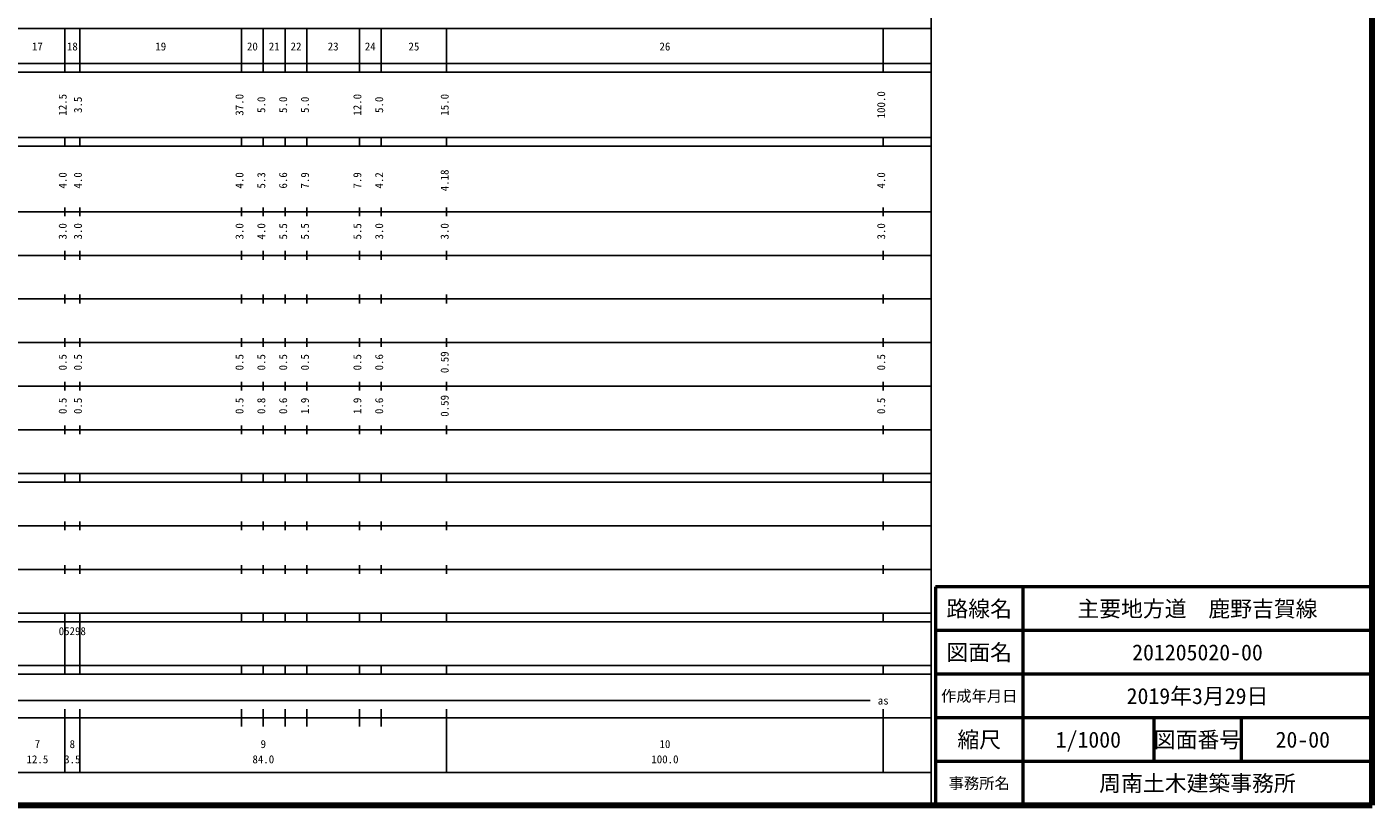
# Model space of a CAD drawing. Units: millimetres on the paper, enlarged 1000 times. Extents: x 40000 to 680000, y 20000 to 380000.
# Drawn here: x 371847 to 680000, y 20000 to 198357 of the extents above; entities that cross this region are included whole.
import ezdxf
from ezdxf.enums import TextEntityAlignment as Align

# ---------------------------------------------------------------- set-up
doc = ezdxf.new("R2010")
doc.units = ezdxf.units.MM
doc.header["$LTSCALE"] = 1000
for name, color, linetype, lineweight in [('M-TTL', 2, 'Continuous', 140), ('M-TTL-BAND', 7, 'Continuous', 25), ('M-TTL-FRAM', 2, 'Continuous', 50), ('M-TTL-LINE', 7, 'Continuous', 50)]:
    doc.layers.add(name, color=color, linetype=linetype, lineweight=lineweight)
doc.layers.add('M-TTL-TXT', color=7, linetype='Continuous')
doc.styles.add('ＭＳ ゴシック', font='')
doc.styles.get('ＭＳ ゴシック').set_extended_font_data('MS Gothic')

msp = doc.modelspace()

# ---------------------------------------------------------------- linework, layer by layer
at = {"layer": 'M-TTL'}
for p, q in [((680000, 20000), (680000, 380000)), ((40000, 20000), (680000, 20000))]:
    msp.add_line(p, q, dxfattribs=at)
at = {"layer": 'M-TTL-BAND'}
for p, q in [((579000, 20000), (579000, 370000)), ((68000, 198000), (579000, 198000)), ((380500, 188000), (380500, 198000)), ((384000, 188000), (384000, 198000)), ((421000, 188000), (421000, 198000)), ((426000, 188000), (426000, 198000)), ((431000, 188000), (431000, 198000)), ((436000, 188000), (436000, 198000)), ((448000, 188000), (448000, 198000)), ((453000, 188000), (453000, 198000)), ((468000, 188000), (468000, 198000)), ((568000, 188000), (568000, 198000)), ((40000, 190000), (579000, 190000)), ((40000, 188000), (579000, 188000)), ((40000, 173000), (579000, 173000)), ((380500, 171000), (380500, 173000)), ((384000, 171000), (384000, 173000)), ((421000, 171000), (421000, 173000)), ((426000, 171000), (426000, 173000)), ((431000, 171000), (431000, 173000)), ((436000, 171000), (436000, 173000)), ((448000, 171000), (448000, 173000)), ((453000, 171000), (453000, 173000)), ((468000, 171000), (468000, 173000)), ((568000, 171000), (568000, 173000)), ((40000, 171000), (579000, 171000)), ((40000, 156000), (579000, 156000)), ((380500, 155000), (380500, 157000)), ((384000, 155000), (384000, 157000)), ((421000, 155000), (421000, 157000)), ((426000, 155000), (426000, 157000)), ((431000, 155000), (431000, 157000)), ((436000, 155000), (436000, 157000)), ((448000, 155000), (448000, 157000)), ((453000, 155000), (453000, 157000)), ((468000, 155000), (468000, 157000)), ((568000, 155000), (568000, 157000)), ((46000, 146000), (579000, 146000)), ((380500, 145000), (380500, 147000)), ((384000, 145000), (384000, 147000)), ((421000, 145000), (421000, 147000)), ((426000, 145000), (426000, 147000)), ((431000, 145000), (431000, 147000)), ((436000, 145000), (436000, 147000)), ((448000, 145000), (448000, 147000)), ((453000, 145000), (453000, 147000)), ((468000, 145000), (468000, 147000)), ((568000, 145000), (568000, 147000)), ((52000, 136000), (579000, 136000)), ((380500, 135000), (380500, 137000)), ((384000, 135000), (384000, 137000)), ((421000, 135000), (421000, 137000)), ((426000, 135000), (426000, 137000)), ((431000, 135000), (431000, 137000)), ((436000, 135000), (436000, 137000)), ((448000, 135000), (448000, 137000)), ((453000, 135000), (453000, 137000)), ((468000, 135000), (468000, 137000)), ((568000, 135000), (568000, 137000)), ((380500, 125000), (380500, 127000)), ((384000, 125000), (384000, 127000)), ((421000, 125000), (421000, 127000)), ((426000, 125000), (426000, 127000)), ((431000, 125000), (431000, 127000)), ((436000, 125000), (436000, 127000)), ((448000, 125000), (448000, 127000)), ((453000, 125000), (453000, 127000)), ((468000, 125000), (468000, 127000)), ((568000, 125000), (568000, 127000)), ((46000, 126000), (579000, 126000)), ((52000, 116000), (579000, 116000)), ((380500, 115000), (380500, 117000)), ((384000, 115000), (384000, 117000)), ((421000, 115000), (421000, 117000)), ((426000, 115000), (426000, 117000)), ((431000, 115000), (431000, 117000)), ((436000, 115000), (436000, 117000)), ((448000, 115000), (448000, 117000)), ((453000, 115000), (453000, 117000)), ((468000, 115000), (468000, 117000)), ((568000, 115000), (568000, 117000)), ((46000, 106000), (579000, 106000)), ((380500, 105000), (380500, 107000)), ((384000, 105000), (384000, 107000)), ((421000, 105000), (421000, 107000)), ((426000, 105000), (426000, 107000)), ((431000, 105000), (431000, 107000)), ((436000, 105000), (436000, 107000)), ((448000, 105000), (448000, 107000)), ((453000, 105000), (453000, 107000)), ((468000, 105000), (468000, 107000)), ((568000, 105000), (568000, 107000)), ((40000, 96000), (579000, 96000)), ((380500, 94000), (380500, 96000)), ((384000, 94000), (384000, 96000)), ((421000, 94000), (421000, 96000)), ((426000, 94000), (426000, 96000)), ((431000, 94000), (431000, 96000)), ((436000, 94000), (436000, 96000)), ((448000, 94000), (448000, 96000)), ((453000, 94000), (453000, 96000)), ((468000, 94000), (468000, 96000)), ((568000, 94000), (568000, 96000)), ((40000, 94000), (579000, 94000)), ((49000, 84000), (579000, 84000)), ((380500, 83000), (380500, 85000)), ((384000, 83000), (384000, 85000)), ((421000, 83000), (421000, 85000)), ((426000, 83000), (426000, 85000)), ((431000, 83000), (431000, 85000)), ((436000, 83000), (436000, 85000)), ((448000, 83000), (448000, 85000)), ((453000, 83000), (453000, 85000)), ((468000, 83000), (468000, 85000)), ((568000, 83000), (568000, 85000)), ((40000, 74000), (579000, 74000)), ((380500, 73000), (380500, 75000)), ((384000, 73000), (384000, 75000)), ((421000, 73000), (421000, 75000)), ((426000, 73000), (426000, 75000)), ((431000, 73000), (431000, 75000)), ((436000, 73000), (436000, 75000)), ((448000, 73000), (448000, 75000)), ((453000, 73000), (453000, 75000)), ((468000, 73000), (468000, 75000)), ((568000, 73000), (568000, 75000)), ((40000, 64000), (579000, 64000)), ((40000, 62000), (579000, 62000)), ((380500, 62000), (380500, 64000)), ((380500, 52000), (380500, 62000)), ((384000, 62000), (384000, 64000)), ((384000, 52000), (384000, 62000)), ((421000, 62000), (421000, 64000)), ((426000, 62000), (426000, 64000)), ((431000, 62000), (431000, 64000)), ((436000, 62000), (436000, 64000)), ((448000, 62000), (448000, 64000)), ((453000, 62000), (453000, 64000)), ((468000, 62000), (468000, 64000)), ((568000, 62000), (568000, 64000)), ((40000, 52000), (579000, 52000)), ((40000, 50000), (579000, 50000)), ((380500, 50000), (380500, 52000)), ((384000, 50000), (384000, 52000)), ((421000, 50000), (421000, 52000)), ((426000, 50000), (426000, 52000)), ((431000, 50000), (431000, 52000)), ((436000, 50000), (436000, 52000)), ((448000, 50000), (448000, 52000)), ((453000, 50000), (453000, 52000)), ((468000, 50000), (468000, 52000)), ((568000, 50000), (568000, 52000)), ((144500, 44000), (565000, 44000)), ((380500, 27500), (380500, 42000)), ((384000, 27500), (384000, 42000)), ((421000, 38000), (421000, 42000)), ((426000, 38000), (426000, 42000)), ((431000, 38000), (431000, 42000)), ((436000, 38000), (436000, 42000)), ((448000, 38000), (448000, 42000)), ((453000, 38000), (453000, 42000)), ((468000, 27500), (468000, 42000)), ((568000, 27500), (568000, 42000)), ((40000, 40000), (579000, 40000)), ((68000, 27500), (579000, 27500))]:
    msp.add_line(p, q, dxfattribs=at)
at = {"layer": 'M-TTL-FRAM'}
for p, q in [((680000, 70000), (580000, 70000)), ((580000, 70000), (580000, 20000))]:
    msp.add_line(p, q, dxfattribs=at)
at = {"layer": 'M-TTL-LINE'}
for p, q in [((600000, 70000), (600000, 20000)), ((680000, 60000), (580000, 60000)), ((680000, 50000), (580000, 50000)), ((680000, 40000), (580000, 40000)), ((630000, 40000), (630000, 30000)), ((650000, 40000), (650000, 30000)), ((680000, 30000), (580000, 30000))]:
    msp.add_line(p, q, dxfattribs=at)

# ---------------------------------------------------------------- texts
at = {"layer": 'M-TTL-BAND', "style": 'ＭＳ ゴシック'}
for s, p in [('17', (374250, 192405)), ('18', (382250, 192405)), ('19', (402500, 192405)), ('20', (423500, 192405)), ('21', (428500, 192405)), ('22', (433500, 192405)), ('23', (442000, 192405)), ('24', (450500, 192405)), ('25', (460500, 192405)), ('26', (518000, 192405)), ('as', (568000, 42500)), ('7', (374250, 32523)), ('8', (382250, 32523)), ('9', (426000, 32523)), ('10', (518000, 32523)), ('12.5', (374250, 29033)), ('3.5', (382250, 29033)), ('84.0', (426000, 29033)), ('100.0', (518000, 29033))]:
    msp.add_text(s, height=1833, dxfattribs=at).set_placement(p, align=Align.BOTTOM_CENTER)
for s, p in [('12.5', (381500, 180500)), ('3.5', (385000, 180500)), ('37.0', (422000, 180500)), ('5.0', (427000, 180500)), ('5.0', (432000, 180500)), ('5.0', (437000, 180500)), ('12.0', (449000, 180500)), ('5.0', (454000, 180500)), ('15.0', (469000, 180500)), ('100.0', (569000, 180500)), ('4.0', (381500, 163174)), ('4.0', (385000, 163174)), ('4.0', (422000, 163174)), ('5.3', (427000, 163174)), ('6.6', (432000, 163174)), ('7.9', (437000, 163174)), ('7.9', (449000, 163174)), ('4.2', (454000, 163174)), ('4.18', (469000, 163174)), ('4.0', (569000, 163174)), ('3.0', (381500, 151500)), ('3.0', (385000, 151500)), ('3.0', (422000, 151500)), ('4.0', (427000, 151500)), ('5.5', (432000, 151500)), ('5.5', (437000, 151500)), ('5.5', (449000, 151500)), ('3.0', (454000, 151500)), ('3.0', (469000, 151500)), ('3.0', (569000, 151500)), ('0.59', (469000, 121500)), ('0.5', (381500, 121500)), ('0.5', (385000, 121500)), ('0.5', (422000, 121500)), ('0.5', (427000, 121500)), ('0.5', (432000, 121500)), ('0.5', (437000, 121500)), ('0.5', (449000, 121500)), ('0.6', (454000, 121500)), ('0.5', (569000, 121500)), ('0.5', (381500, 111500)), ('0.5', (385000, 111500)), ('0.5', (422000, 111500)), ('0.8', (427000, 111500)), ('0.6', (432000, 111500)), ('1.9', (437000, 111500)), ('1.9', (449000, 111500)), ('0.6', (454000, 111500)), ('0.59', (469000, 111500)), ('0.5', (569000, 111500))]:
    msp.add_text(s, height=1833, rotation=90, dxfattribs=at).set_placement(p, align=Align.BOTTOM_CENTER)
msp.add_text('05298', height=1833, dxfattribs=at).set_placement((379125, 58405), align=Align.BOTTOM_LEFT)
at = {"layer": 'M-TTL-TXT', "style": 'ＭＳ ゴシック'}
for s, height, p in [('路線名', 3666, (590000, 65000)), ('路線名', 3666, (590000, 65000)), ('主要地方道\u3000鹿野吉賀線', 3666, (640000, 65000)), ('図面名', 3666, (590000, 55000)), ('図面名', 3666, (590000, 55000)), ('201205020-00', 3666, (640000, 55000)), ('作成年月日', 2566, (590000, 45000)), ('作成年月日', 2566, (590000, 45000)), ('2019年3月29日', 3666, (640000, 45000)), ('縮尺', 3666, (590000, 35000)), ('縮尺', 3666, (590000, 35000)), ('1/1000', 3666, (615000, 35000)), ('図面番号', 3666, (640000, 35000)), ('図面番号', 3666, (640000, 35000)), ('20-00', 3666, (664125, 35000)), ('事務所名', 2566, (590000, 25000)), ('事務所名', 2566, (590000, 25000)), ('周南土木建築事務所', 3666, (640000, 25000))]:
    msp.add_text(s, height=height, dxfattribs=at).set_placement(p, align=Align.MIDDLE_CENTER)

doc.saveas('drawing.dxf')
